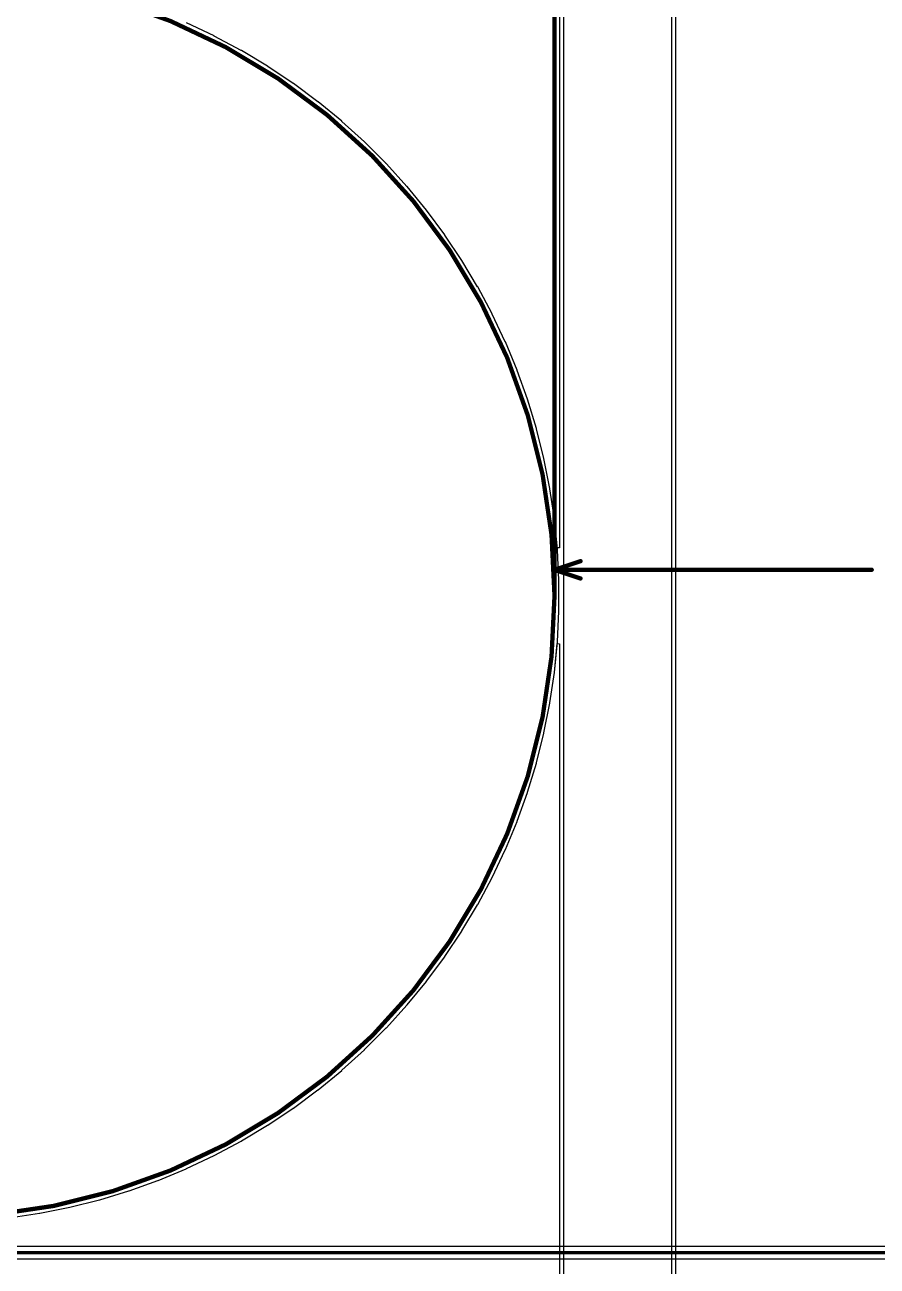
# Model space of a CAD drawing. Header units: inches. Extents: x -89 to 427, y -87 to 99.
# Drawn here: x 5.4 to 55.5, y -39.4 to 33.5 of the extents above; entities that cross this region are included whole.
import ezdxf

# ---------------------------------------------------------------- set-up
doc = ezdxf.new("R2010")
doc.units = ezdxf.units.IN
for name, color, linetype in [('Board_Outline', 56, 'Continuous'), ('Bottom Layer', 5, 'Continuous'), ('Dimension', 6, 'Continuous'), ('Multi-Layer', 9, 'Continuous'), ('Top Layer', 1, 'Continuous')]:
    doc.layers.add(name, color=color, linetype=linetype)

msp = doc.modelspace()

# ---------------------------------------------------------------- linework, layer by layer
at = {"layer": 'Board_Outline'}
for points in [[(87.312, 0, 0.254, 0.254, 1), (-87.312, 0, 0.254, 0.254, 1)], [(36.513, 0, 0.254, 0.254, 1), (-36.513, 0, 0.254, 0.254, 1)], [(36.449, 0, 0.127, 0.127, 1), (36.576, 0, 0.127, 0.127, 1)]]:
    msp.add_lwpolyline(points, format="xyseb", close=True, dxfattribs=at)
at = {"layer": 'Bottom Layer'}
for p, q in [((16.532, 32.858), (14.912, 33.624)), ((16.537, 32.854), (16.532, 32.858)), ((16.543, 32.852), (16.537, 32.854)), ((18.124, 32.007), (16.543, 32.852)), ((18.129, 32.003), (18.124, 32.007)), ((18.136, 32.001), (18.129, 32.003)), ((19.673, 31.079), (18.136, 32.001)), ((19.678, 31.075), (19.673, 31.079)), ((19.684, 31.072), (19.678, 31.075)), ((21.174, 30.076), (19.684, 31.072)), ((21.179, 30.072), (21.174, 30.076)), ((21.185, 30.069), (21.179, 30.072)), ((22.625, 29.001), (21.185, 30.069)), ((22.629, 28.996), (22.625, 29.001)), ((22.635, 28.993), (22.629, 28.996)), ((24.02, 27.856), (22.635, 28.993)), ((24.025, 27.851), (24.02, 27.856)), ((24.03, 27.848), (24.025, 27.851)), ((25.358, 26.644), (24.03, 27.848)), ((25.362, 26.639), (25.358, 26.644)), ((25.368, 26.635), (25.362, 26.639)), ((26.635, 25.368), (25.368, 26.635)), ((26.639, 25.362), (26.635, 25.368)), ((26.644, 25.358), (26.639, 25.362)), ((27.848, 24.03), (26.644, 25.358)), ((27.851, 24.025), (27.848, 24.03)), ((27.856, 24.02), (27.851, 24.025)), ((28.993, 22.635), (27.856, 24.02)), ((28.996, 22.629), (28.993, 22.635)), ((29.001, 22.625), (28.996, 22.629)), ((30.069, 21.185), (29.001, 22.625)), ((30.072, 21.179), (30.069, 21.185)), ((30.076, 21.174), (30.072, 21.179)), ((31.072, 19.684), (30.076, 21.174)), ((31.075, 19.678), (31.072, 19.684)), ((31.079, 19.673), (31.075, 19.678)), ((32.001, 18.136), (31.079, 19.673)), ((32.003, 18.129), (32.001, 18.136)), ((32.007, 18.124), (32.003, 18.129)), ((32.852, 16.543), (32.007, 18.124)), ((32.854, 16.537), (32.852, 16.543)), ((32.858, 16.532), (32.854, 16.537)), ((33.624, 14.912), (32.858, 16.532)), ((33.626, 14.905), (33.624, 14.912)), ((33.629, 14.9), (33.626, 14.905)), ((34.315, 13.244), (33.629, 14.9)), ((34.317, 13.237), (34.315, 13.244)), ((34.32, 13.232), (34.317, 13.237)), ((34.924, 11.544), (34.32, 13.232)), ((34.925, 11.538), (34.924, 11.544)), ((34.928, 11.532), (34.925, 11.538)), ((35.448, 9.816), (34.928, 11.532)), ((35.449, 9.81), (35.448, 9.816)), ((35.452, 9.804), (35.449, 9.81)), ((35.887, 8.065), (35.452, 9.804)), ((35.888, 8.059), (35.887, 8.065)), ((35.89, 8.053), (35.888, 8.059)), ((36.24, 6.295), (35.89, 8.053)), ((36.24, 6.288), (36.24, 6.295)), ((36.242, 6.282), (36.24, 6.288)), ((36.505, 4.509), (36.242, 6.282)), ((36.505, 4.502), (36.505, 4.509)), ((36.507, 4.496), (36.505, 4.502)), ((36.682, 2.712), (36.507, 4.496)), ((36.682, 2.706), (36.682, 2.712)), ((36.683, 2.7), (36.682, 2.706)), ((36.771, 0.909), (36.683, 2.7)), ((36.77, 0.903), (36.771, 0.909)), ((36.771, 0.896), (36.77, 0.903)), ((36.771, 0), (36.771, 0.896)), ((36.771, -0.896), (36.771, 0)), ((36.683, -2.7), (36.771, -0.909)), ((36.77, -0.903), (36.771, -0.896)), ((36.771, -0.909), (36.77, -0.903)), ((36.507, -4.496), (36.682, -2.712)), ((36.682, -2.706), (36.683, -2.7)), ((36.682, -2.712), (36.682, -2.706)), ((36.242, -6.282), (36.505, -4.509)), ((36.505, -4.502), (36.507, -4.496)), ((36.505, -4.509), (36.505, -4.502)), ((35.89, -8.053), (36.24, -6.295)), ((36.24, -6.288), (36.242, -6.282)), ((36.24, -6.295), (36.24, -6.288)), ((35.452, -9.804), (35.887, -8.065)), ((35.887, -8.065), (35.888, -8.059)), ((35.888, -8.059), (35.89, -8.053)), ((34.928, -11.532), (35.448, -9.816)), ((35.448, -9.816), (35.449, -9.81)), ((35.449, -9.81), (35.452, -9.804)), ((34.32, -13.232), (34.924, -11.544)), ((34.924, -11.544), (34.925, -11.538)), ((34.925, -11.538), (34.928, -11.532)), ((33.629, -14.9), (34.315, -13.244)), ((34.315, -13.244), (34.317, -13.237)), ((34.317, -13.237), (34.32, -13.232)), ((32.858, -16.532), (33.624, -14.912)), ((33.624, -14.912), (33.626, -14.905)), ((33.626, -14.905), (33.629, -14.9)), ((32.007, -18.124), (32.852, -16.543)), ((32.852, -16.543), (32.854, -16.537)), ((32.854, -16.537), (32.858, -16.532)), ((31.079, -19.673), (32.001, -18.136)), ((32.001, -18.136), (32.003, -18.129)), ((32.003, -18.129), (32.007, -18.124)), ((30.076, -21.174), (31.072, -19.684)), ((31.072, -19.684), (31.075, -19.678)), ((31.075, -19.678), (31.079, -19.673)), ((29.001, -22.625), (30.069, -21.185)), ((30.069, -21.185), (30.072, -21.179)), ((30.072, -21.179), (30.076, -21.174)), ((27.856, -24.02), (28.993, -22.635)), ((28.993, -22.635), (28.996, -22.629)), ((28.996, -22.629), (29.001, -22.625)), ((26.644, -25.358), (27.848, -24.03)), ((27.848, -24.03), (27.851, -24.025)), ((27.851, -24.025), (27.856, -24.02)), ((25.368, -26.635), (26.635, -25.368)), ((26.635, -25.368), (26.639, -25.362)), ((26.639, -25.362), (26.644, -25.358)), ((24.03, -27.848), (25.358, -26.644)), ((25.358, -26.644), (25.362, -26.639)), ((25.362, -26.639), (25.368, -26.635)), ((22.635, -28.993), (24.02, -27.856)), ((24.02, -27.856), (24.025, -27.851)), ((24.025, -27.851), (24.03, -27.848)), ((21.185, -30.069), (22.625, -29.001)), ((22.625, -29.001), (22.629, -28.996)), ((22.629, -28.996), (22.635, -28.993)), ((19.684, -31.072), (21.174, -30.076)), ((21.174, -30.076), (21.179, -30.072)), ((21.179, -30.072), (21.185, -30.069)), ((18.136, -32.001), (19.673, -31.079)), ((19.673, -31.079), (19.678, -31.075)), ((19.678, -31.075), (19.684, -31.072)), ((16.543, -32.852), (18.124, -32.007)), ((18.124, -32.007), (18.129, -32.003)), ((18.129, -32.003), (18.136, -32.001)), ((14.912, -33.624), (16.532, -32.858)), ((16.532, -32.858), (16.537, -32.854)), ((16.537, -32.854), (16.543, -32.852)), ((13.244, -34.315), (14.9, -33.629)), ((14.9, -33.629), (14.905, -33.626)), ((14.905, -33.626), (14.912, -33.624)), ((9.816, -35.448), (11.532, -34.928)), ((11.532, -34.928), (11.538, -34.925)), ((11.538, -34.925), (11.544, -34.924)), ((11.544, -34.924), (13.232, -34.32)), ((13.232, -34.32), (13.237, -34.317)), ((13.237, -34.317), (13.244, -34.315)), ((8.065, -35.887), (9.804, -35.452)), ((9.804, -35.452), (9.81, -35.449)), ((9.81, -35.449), (9.816, -35.448)), ((4.509, -36.505), (6.282, -36.242)), ((6.282, -36.242), (6.288, -36.24)), ((6.288, -36.24), (6.295, -36.24)), ((6.295, -36.24), (8.053, -35.89)), ((8.053, -35.89), (8.059, -35.888)), ((8.059, -35.888), (8.065, -35.887)), ((59.387, -38.195), (-34.597, -38.195)), ((-0.581, -38.92), (59.538, -38.92))]:
    msp.add_line(p, q, dxfattribs=at)
msp.add_lwpolyline([(-34.747, -38.557, 0.203, 0.203, 0), (59.538, -38.557, 0.203, 0.203, 0)], format="xyseb", dxfattribs=at)
at = {"layer": 'Dimension'}
for points in [[(36.513, 0.381, 0.254, 0.254, 0), (36.513, 92.685, 0.254, 0.254, 0)], [(36.513, 1.524, 0.254, 0.254, 0), (38.036, 2.032, 0.254, 0.254, 0)], [(36.513, 0, 0.254, 0.254, 0), (36.513, 1.778, 0.254, 0.254, 0)], [(36.513, 1.524, 0.254, 0.254, 0), (38.036, 1.016, 0.254, 0.254, 0)], [(36.513, 1.524, 0.254, 0.254, 0), (55.133, 1.524, 0.254, 0.254, 0)]]:
    msp.add_lwpolyline(points, format="xyseb", dxfattribs=at)
for points in [[(36.449, 1.778, 0.127, 0.127, 1), (36.576, 1.778, 0.127, 0.127, 1)], [(36.449, 1.524, 0.127, 0.127, 1), (36.576, 1.524, 0.127, 0.127, 1)], [(36.449, 1.524, 0.127, 0.127, 1), (36.576, 1.524, 0.127, 0.127, 1)], [(36.449, 1.524, 0.127, 0.127, 1), (36.576, 1.524, 0.127, 0.127, 1)], [(37.973, 2.032, 0.127, 0.127, 1), (38.1, 2.032, 0.127, 0.127, 1)], [(55.069, 1.524, 0.127, 0.127, 1), (55.196, 1.524, 0.127, 0.127, 1)], [(37.973, 1.016, 0.127, 0.127, 1), (38.1, 1.016, 0.127, 0.127, 1)], [(36.449, 0.381, 0.127, 0.127, 1), (36.576, 0.381, 0.127, 0.127, 1)], [(36.449, 0, 0.127, 0.127, 1), (36.576, 0, 0.127, 0.127, 1)]]:
    msp.add_lwpolyline(points, format="xyseb", close=True, dxfattribs=at)
at = {"layer": 'Multi-Layer'}
for p, q in [((14.801, 33.39), (13.145, 34.076)), ((16.421, 32.624), (14.801, 33.39)), ((18.002, 31.779), (16.421, 32.624)), ((19.54, 30.857), (18.002, 31.779)), ((21.031, 29.861), (19.54, 30.857)), ((22.47, 28.793), (21.031, 29.861)), ((23.856, 27.656), (22.47, 28.793)), ((25.184, 26.452), (23.856, 27.656)), ((26.452, 25.184), (25.184, 26.452)), ((27.656, 23.856), (26.452, 25.184)), ((28.793, 22.47), (27.656, 23.856)), ((29.861, 21.031), (28.793, 22.47)), ((30.857, 19.54), (29.861, 21.031)), ((31.779, 18.002), (30.857, 19.54)), ((32.624, 16.421), (31.779, 18.002)), ((33.39, 14.801), (32.624, 16.421)), ((34.076, 13.145), (33.39, 14.801)), ((34.68, 11.457), (34.076, 13.145)), ((35.2, 9.741), (34.68, 11.457)), ((35.636, 8.002), (35.2, 9.741)), ((35.986, 6.244), (35.636, 8.002)), ((36.249, 4.471), (35.986, 6.244)), ((36.425, 2.687), (36.249, 4.471)), ((36.513, 0.896), (36.425, 2.687)), ((36.513, 0), (36.513, 0.896)), ((36.513, -0.896), (36.513, 0)), ((36.425, -2.687), (36.513, -0.896)), ((36.249, -4.471), (36.425, -2.687)), ((35.986, -6.244), (36.249, -4.471)), ((35.636, -8.002), (35.986, -6.244)), ((35.2, -9.741), (35.636, -8.002)), ((34.68, -11.457), (35.2, -9.741)), ((34.076, -13.145), (34.68, -11.457)), ((33.39, -14.801), (34.076, -13.145)), ((32.624, -16.421), (33.39, -14.801)), ((31.779, -18.002), (32.624, -16.421)), ((30.857, -19.54), (31.779, -18.002)), ((29.861, -21.031), (30.857, -19.54)), ((28.793, -22.47), (29.861, -21.031)), ((27.656, -23.856), (28.793, -22.47)), ((26.452, -25.184), (27.656, -23.856)), ((25.184, -26.452), (26.452, -25.184)), ((23.856, -27.656), (25.184, -26.452)), ((22.47, -28.793), (23.856, -27.656)), ((21.031, -29.861), (22.47, -28.793)), ((19.54, -30.857), (21.031, -29.861)), ((18.002, -31.779), (19.54, -30.857)), ((16.421, -32.624), (18.002, -31.779)), ((14.801, -33.39), (16.421, -32.624)), ((13.145, -34.076), (14.801, -33.39)), ((11.457, -34.68), (13.145, -34.076)), ((9.741, -35.2), (11.457, -34.68)), ((6.244, -35.986), (8.002, -35.636)), ((8.002, -35.636), (9.741, -35.2)), ((4.471, -36.249), (6.244, -35.986))]:
    msp.add_line(p, q, dxfattribs=at)
at = {"layer": 'Top Layer'}
for p, q in [((36.8, 48.534), (36.8, 2.816)), ((37.059, -54.966), (37.059, 48.793)), ((43.383, 48.489), (43.383, -58.852)), ((43.642, -58.852), (43.642, 48.489)), ((16.532, 32.858), (14.912, 33.624)), ((16.537, 32.854), (16.532, 32.858)), ((16.543, 32.852), (16.537, 32.854)), ((18.124, 32.007), (16.543, 32.852)), ((18.129, 32.003), (18.124, 32.007)), ((18.136, 32.001), (18.129, 32.003)), ((19.673, 31.079), (18.136, 32.001)), ((19.678, 31.075), (19.673, 31.079)), ((19.684, 31.072), (19.678, 31.075)), ((21.174, 30.076), (19.684, 31.072)), ((21.179, 30.072), (21.174, 30.076)), ((21.185, 30.069), (21.179, 30.072)), ((22.625, 29.001), (21.185, 30.069)), ((22.629, 28.996), (22.625, 29.001)), ((22.635, 28.993), (22.629, 28.996)), ((24.02, 27.856), (22.635, 28.993)), ((24.025, 27.851), (24.02, 27.856)), ((24.03, 27.848), (24.025, 27.851)), ((25.358, 26.644), (24.03, 27.848)), ((25.362, 26.639), (25.358, 26.644)), ((25.368, 26.635), (25.362, 26.639)), ((26.635, 25.368), (25.368, 26.635)), ((26.639, 25.362), (26.635, 25.368)), ((26.644, 25.358), (26.639, 25.362)), ((27.848, 24.03), (26.644, 25.358)), ((27.851, 24.025), (27.848, 24.03)), ((27.856, 24.02), (27.851, 24.025)), ((28.993, 22.635), (27.856, 24.02)), ((28.996, 22.629), (28.993, 22.635)), ((29.001, 22.625), (28.996, 22.629)), ((30.069, 21.185), (29.001, 22.625)), ((30.072, 21.179), (30.069, 21.185)), ((30.076, 21.174), (30.072, 21.179)), ((31.072, 19.684), (30.076, 21.174)), ((31.075, 19.678), (31.072, 19.684)), ((31.079, 19.673), (31.075, 19.678)), ((32.001, 18.136), (31.079, 19.673)), ((32.003, 18.129), (32.001, 18.136)), ((32.007, 18.124), (32.003, 18.129)), ((32.852, 16.543), (32.007, 18.124)), ((32.854, 16.537), (32.852, 16.543)), ((32.858, 16.532), (32.854, 16.537)), ((33.624, 14.912), (32.858, 16.532)), ((33.626, 14.905), (33.624, 14.912)), ((33.629, 14.9), (33.626, 14.905)), ((34.315, 13.244), (33.629, 14.9)), ((34.317, 13.237), (34.315, 13.244)), ((34.32, 13.232), (34.317, 13.237)), ((34.924, 11.544), (34.32, 13.232)), ((34.925, 11.538), (34.924, 11.544)), ((34.928, 11.532), (34.925, 11.538)), ((35.448, 9.816), (34.928, 11.532)), ((35.449, 9.81), (35.448, 9.816)), ((35.452, 9.804), (35.449, 9.81)), ((35.887, 8.065), (35.452, 9.804)), ((35.888, 8.059), (35.887, 8.065)), ((35.89, 8.053), (35.888, 8.059)), ((36.24, 6.295), (35.89, 8.053)), ((36.24, 6.288), (36.24, 6.295)), ((36.242, 6.282), (36.24, 6.288)), ((36.505, 4.509), (36.242, 6.282)), ((36.505, 4.502), (36.505, 4.509)), ((36.507, 4.496), (36.505, 4.502)), ((36.673, 2.81), (36.507, 4.496)), ((36.8, 2.816), (36.673, 2.81)), ((36.507, -4.496), (36.673, -2.81)), ((36.673, -2.81), (36.8, -2.816)), ((36.8, -2.816), (36.8, -54.707)), ((36.242, -6.282), (36.505, -4.509)), ((36.505, -4.502), (36.507, -4.496)), ((36.505, -4.509), (36.505, -4.502)), ((35.89, -8.053), (36.24, -6.295)), ((36.24, -6.288), (36.242, -6.282)), ((36.24, -6.295), (36.24, -6.288)), ((35.452, -9.804), (35.887, -8.065)), ((35.887, -8.065), (35.888, -8.059)), ((35.888, -8.059), (35.89, -8.053)), ((34.928, -11.532), (35.448, -9.816)), ((35.448, -9.816), (35.449, -9.81)), ((35.449, -9.81), (35.452, -9.804)), ((34.32, -13.232), (34.924, -11.544)), ((34.924, -11.544), (34.925, -11.538)), ((34.925, -11.538), (34.928, -11.532)), ((33.629, -14.9), (34.315, -13.244)), ((34.315, -13.244), (34.317, -13.237)), ((34.317, -13.237), (34.32, -13.232)), ((32.858, -16.532), (33.624, -14.912)), ((33.624, -14.912), (33.626, -14.905)), ((33.626, -14.905), (33.629, -14.9)), ((32.007, -18.124), (32.852, -16.543)), ((32.852, -16.543), (32.854, -16.537)), ((32.854, -16.537), (32.858, -16.532)), ((31.079, -19.673), (32.001, -18.136)), ((32.001, -18.136), (32.003, -18.129)), ((32.003, -18.129), (32.007, -18.124)), ((30.076, -21.174), (31.072, -19.684)), ((31.072, -19.684), (31.075, -19.678)), ((31.075, -19.678), (31.079, -19.673)), ((29.001, -22.625), (30.069, -21.185)), ((30.069, -21.185), (30.072, -21.179)), ((30.072, -21.179), (30.076, -21.174)), ((27.856, -24.02), (28.993, -22.635)), ((28.993, -22.635), (28.996, -22.629)), ((28.996, -22.629), (29.001, -22.625)), ((26.644, -25.358), (27.848, -24.03)), ((27.848, -24.03), (27.851, -24.025)), ((27.851, -24.025), (27.856, -24.02)), ((25.368, -26.635), (26.635, -25.368)), ((26.635, -25.368), (26.639, -25.362)), ((26.639, -25.362), (26.644, -25.358)), ((24.03, -27.848), (25.358, -26.644)), ((25.358, -26.644), (25.362, -26.639)), ((25.362, -26.639), (25.368, -26.635)), ((22.635, -28.993), (24.02, -27.856)), ((24.02, -27.856), (24.025, -27.851)), ((24.025, -27.851), (24.03, -27.848)), ((21.185, -30.069), (22.625, -29.001)), ((22.625, -29.001), (22.629, -28.996)), ((22.629, -28.996), (22.635, -28.993)), ((19.684, -31.072), (21.174, -30.076)), ((21.174, -30.076), (21.179, -30.072)), ((21.179, -30.072), (21.185, -30.069)), ((18.136, -32.001), (19.673, -31.079)), ((19.673, -31.079), (19.678, -31.075)), ((19.678, -31.075), (19.684, -31.072)), ((16.543, -32.852), (18.124, -32.007)), ((18.124, -32.007), (18.129, -32.003)), ((18.129, -32.003), (18.136, -32.001)), ((14.912, -33.624), (16.532, -32.858)), ((16.532, -32.858), (16.537, -32.854)), ((16.537, -32.854), (16.543, -32.852)), ((13.244, -34.315), (14.9, -33.629)), ((14.9, -33.629), (14.905, -33.626)), ((14.905, -33.626), (14.912, -33.624)), ((9.816, -35.448), (11.532, -34.928)), ((11.532, -34.928), (11.538, -34.925)), ((11.538, -34.925), (11.544, -34.924)), ((11.544, -34.924), (13.232, -34.32)), ((13.232, -34.32), (13.237, -34.317)), ((13.237, -34.317), (13.244, -34.315)), ((8.065, -35.887), (9.804, -35.452)), ((9.804, -35.452), (9.81, -35.449)), ((9.81, -35.449), (9.816, -35.448)), ((4.509, -36.505), (6.282, -36.242)), ((6.282, -36.242), (6.288, -36.24)), ((6.288, -36.24), (6.295, -36.24)), ((6.295, -36.24), (8.053, -35.89)), ((8.053, -35.89), (8.059, -35.888)), ((8.059, -35.888), (8.065, -35.887))]:
    msp.add_line(p, q, dxfattribs=at)

doc.saveas('drawing.dxf')
